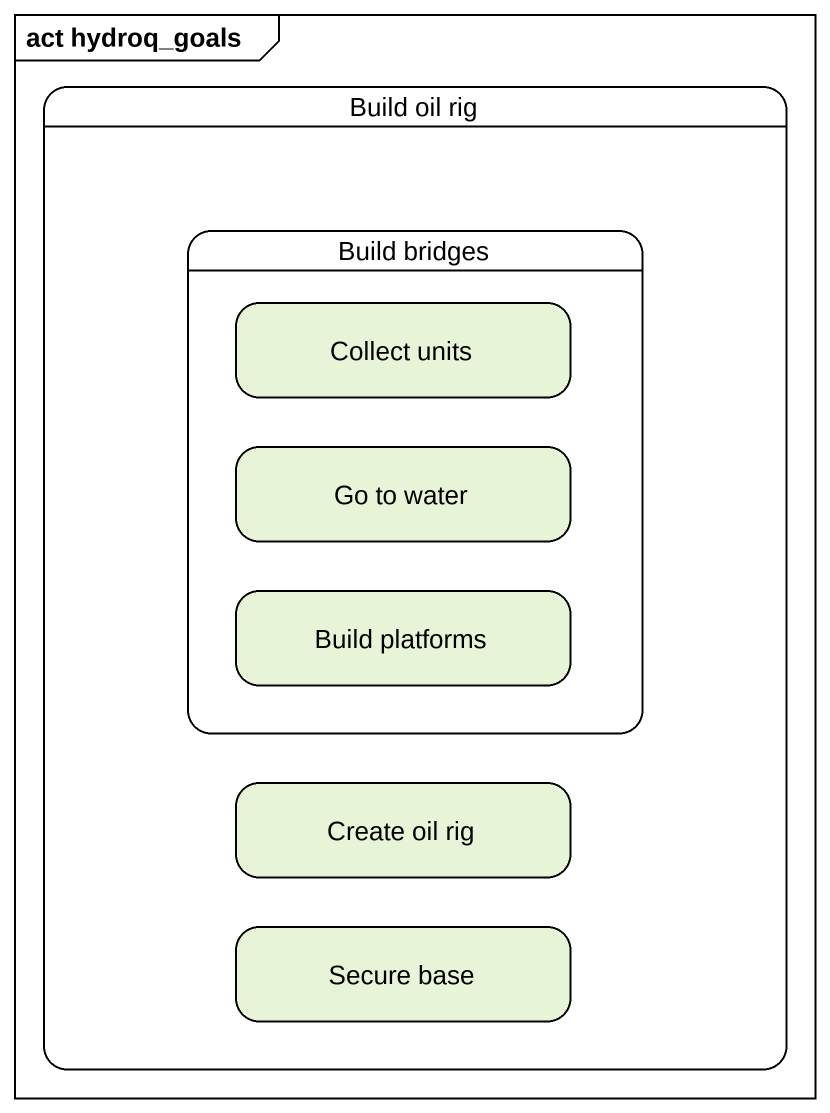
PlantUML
@startuml
mainframe act hydroq_goals
hide empty description
state "Build oil rig" as Build_oil_rig {
  state "Build bridges" as Build_bridges {
    state "Collect units" as Collect_units
    state "Go to water" as Go_to_water
    state "Build platforms" as Build_platforms
  }
  state "Create oil rig" as Create_oil_rig
  state "Secure base" as Secure_base
}
@enduml
